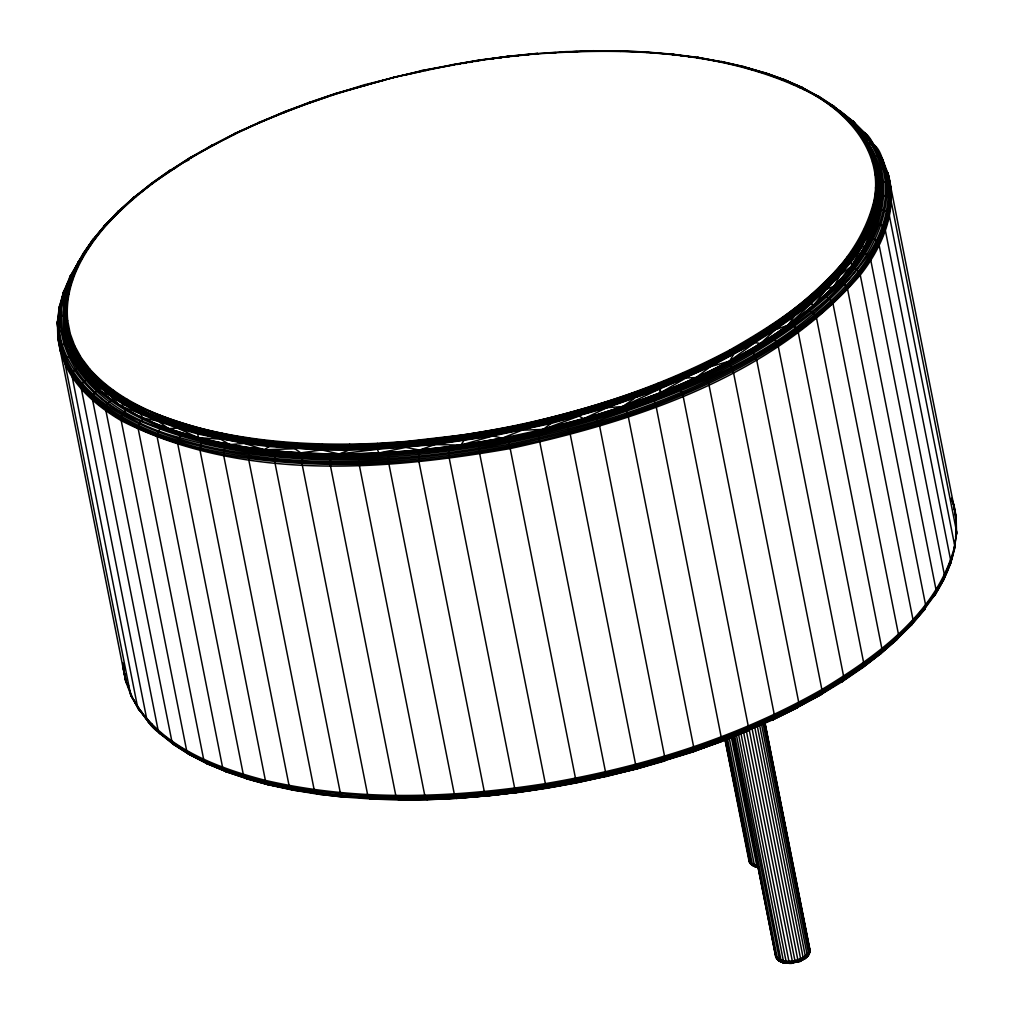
<?xml version="1.0" encoding="UTF-8"?>
<svg xmlns="http://www.w3.org/2000/svg" width="1014" height="1014" viewBox="0 0 1014 1014"><rect width="100%" height="100%" fill="white"/><g stroke="black" fill="none" stroke-linecap="round" stroke-linejoin="round"><path stroke-width="1.5" d="M546.445 787.396L546.293 788.347L479.761 454.057L478.139 442.446L507.938 437.085L576.408 782.922L635.905 769.17L664.969 760.906L665.323 760.094L599.68 426.336L595.573 415.296L537.547 430.747L606.372 776.28L538.954 789.069M534.885 54.325L537.927 54.021L536.938 53.894C625.194 47.747 717.887 50.421 799.716 87.635C843.242 106.647 885.032 150.287 873.789 201.393C855.905 272.132 789.462 316 729.75 350.007C646.919 394.066 555.659 420.772 463.144 434.905L463.816 440.722L460.812 445.108C363.836 457.998 262.474 459.963 168.641 428.643C121.401 412.292 69.383 378.97 64.11 324.657L65.124 322.11L67.71 320.716C64.021 284.338 83.769 250.547 107.18 224.348C142.974 185.359 188.642 157.031 235.73 133.683L224.462 139.412M189.098 159.844L185.296 161.657M65.289 328.587L64.807 325.57L67.456 342.124L71.297 350.819L85.81 376.321L109.702 395.257L120.007 405.549L158.045 421.114L177.475 428.06L198.414 434.106L244.349 443.372L269.116 446.553L321.628 449.924L349.095 450.089L377.195 449.253L434.702 444.563L460.812 445.108L502.184 438.2L543.238 429.404L583.582 418.833L622.799 406.576L660.456 392.773L660.38 387.931L657.794 383.343M872.458 161.847L875.374 162.164L877.287 164.116C890.267 209.442 865.626 254.844 834.104 286.227C785.47 334.721 723.552 367.182 660.456 392.773L659.683 388.932L622.799 406.576L607.044 407.666L550.805 423.548L492.969 435.931L434.702 444.563L419.568 450.077L405.777 447.402L378.868 453.043L377.081 448.556L377.436 443.333L405.727 441.508L463.144 434.905M757.344 726.341L803.088 957.368C804.089 960.651 796.053 964.441 797.764 959.459L752.02 728.42M283.502 113.226L283.971 111.857L337.789 93.212L365.002 84.58L364.787 85.835M132.948 199.441L133.721 197.362L135.838 196.817M577.308 410.467L579.197 416.032L583.582 418.833L607.044 407.666L660.532 388.616L710.193 366.764L754.999 342.567L775.292 329.74L788.334 325.088L826.537 289.142L840.112 275.136L851.532 266.213L851.316 259.698L847.058 257.074M120.615 210.481L118.385 211.127L117.561 213.257L106.077 225.108M874.955 174.687C888.125 175.371 876.996 199.999 879.987 206.349L877.338 202.382L873.789 201.393M851.532 266.213L869.366 232.675L874.588 226.071C877.554 205.512 885.095 184.802 877.287 164.116M894.969 640.671L912.144 624.231L912.968 619.427L847.704 289.801L844.928 284.744L838.489 281.588C772.998 349.095 683.892 387.437 595.573 415.296M911.383 625.106L924.654 609.553L925.541 604.686L860.278 275.06C859.327 270.725 855.22 267.354 850.797 267.151L838.489 281.588M92.363 242.054L92.806 239.621L95.595 238.328M478.139 442.446L448.315 446.819L449.316 458.518L515.125 790.514L516.151 792.758L546.381 788.284M77.799 264.477L78.281 261.967L82.362 255.959M92.806 239.621L83.072 253.766L82.59 256.238M337.789 93.212L336.94 93.706L372.214 83.376M850.797 267.151L861.101 252.638C865.525 252.651 869.847 255.87 870.785 260.256L936.061 589.882L935.123 594.812L932.107 597.119M72.539 280.27L69.991 281.385L69.053 284.44L74.998 268.444L78.23 266.352M421.925 70.917L393.077 77.47L450.672 65.251L479.66 60.016L508.749 56.302L479.546 60.219M934.3 595.763L944.097 578.969L944.452 575.077L879.189 245.451C878.238 241.04 873.738 237.973 869.328 238.151L861.101 252.638M875.336 161.441L878.238 168.603C881.977 167.754 886.375 169.465 887.896 173.141C898.594 209.226 882.56 246.871 860.278 275.06C772.3 376.397 637.413 420.683 510.194 448.568C382.151 470.952 240.711 481.282 121.224 420.671C94.137 404.649 66.759 381.036 60.434 348.892C61.119 345.457 64.11 342.846 67.456 342.124L65.771 331.591M377.195 449.253L339.145 453.98L321.628 449.924L300.778 452.878L294.922 448.746L264.185 449.76L244.349 443.372L229.734 444.639L220.735 439.214L197.781 437.579L177.475 428.06L168.641 428.643L158.045 421.114L142.632 417.933L140.211 413.306L124.076 404.675L109.702 395.257L100.994 391.632C93.757 379.933 83.173 370.49 74.592 359.755C75.137 352.454 59.573 338.068 70.207 333.555L67.71 320.716M804.317 958.04L805.496 957.989L808.995 954.339L809.806 949.028L764.974 722.652M805.37 956.963C809.451 956.836 810.947 950.879 809.185 947.773L789.526 848.541M68.813 287.203C59.775 289.801 64.212 302.413 59.661 308.383M935.123 594.812C944.364 579.767 952.26 563.391 954.744 545.849L889.468 216.223C888.543 211.774 883.752 208.998 879.391 209.53L875.437 223.752L869.328 238.151M58.356 328.764C55.631 323.415 57.975 315.785 64.516 315.189M128.677 685.743L125.711 681.243L57.823 338.068C56.923 333.657 60.65 329.499 64.896 328.853M64.389 322.16C65.035 318.066 60.612 308.902 67.266 307.521M65.352 298.331L65.872 295.758L68.876 294.009M955.53 536.799L956.177 535.569C956.316 522.983 956.785 510.105 951.411 498.254M954.871 547.192L950.321 564.304L948.825 566.496M956.177 535.569L956.57 531.577L891.306 201.951C890.393 197.489 885.501 194.853 881.191 195.55L879.391 209.53M635.119 768.422L635.905 769.17L635.575 764.303L570.312 434.676L566.813 423.472M63.654 311.311L65.352 297.001M65.542 296.354L63.717 311.982L64.516 308.94M66.303 295.226C51.6 372.632 136.611 415.474 198.858 430.481C304.555 456.059 415.588 448.264 521.247 426.59C623.927 403.559 726.721 366.853 809.299 299.84C854.979 263.006 902.802 195.854 864.182 137.714L861.342 137.574M57.304 322.769L59.256 307.153L63.679 291.386M57.43 324.112L59.649 305.873L62.222 302.717L64.845 301.488C48.926 382.05 138.88 425.322 203.282 440C313.313 465.134 428.504 455.768 537.813 431.495C641.063 406.386 745.163 367.867 825.535 296.151C868.909 259.495 905.616 189.935 864.511 138.538M60.282 304.682C43.894 396.36 152.632 437.059 224.005 449.988C348.651 471.637 477.442 455.894 598.095 420.62C698.278 388.032 804.761 344.05 867.908 255.338C886.718 226.819 895.742 189.022 880.52 156.929C874.144 149.92 870.963 131.034 859.111 131.503M954.073 548.168L953.718 551.008L956.696 532.92M954.618 543.897L954.985 541.058M954.351 549.816L956.57 531.577M434.334 438.694L434.702 444.563M310.918 102.262L309.828 102.845L328.384 96.584M197.781 437.579L198.592 431.191L200.531 428.352C258.228 442.839 318.193 445.894 377.436 443.333M874.588 226.071L878.821 204.739M839.909 682.333L843.103 680.736L843.597 676.211L778.321 346.585L775.887 341.249L770.539 337.193M168.818 172.063L169.82 170.415L171.315 170.314M448.315 446.819L418.617 450.165L418.997 461.928L484.54 792.821L486.15 796.142L516.506 792.352L510.232 793.062M799.349 960.879L800.426 960.917L800.553 958.496L754.796 727.469M663.878 760.259L692.524 751.666L720.485 741.956L747.597 731.17L748.7 728.356L683.17 396.284L681.193 390.707L677.352 385.865M405.727 441.508L405.777 447.402M65.289 297.66L69.244 282.488M69.56 281.905C42.398 354.418 116.483 408.477 177.716 425.158C279.585 455.882 388.679 450.736 492.424 433.016C605.409 411.278 719.218 373.482 809.831 300.372C855.575 263.501 903.449 196.26 864.79 138.043L864.182 137.714M65.72 296.95L69.991 281.385M479.521 60.498L508.622 56.214M59.534 307.039L64.313 290.219M65.175 289.193C35.731 365.167 114.95 420.962 178.92 437.427C286.062 468.24 400.327 461.585 508.762 441.331C623.597 417.172 740.169 377.233 829.338 298.23C875.741 258.988 912.803 183.889 863.244 131.959M67.228 292.919L68.42 288.635M954.744 545.849C937.836 612.38 877.554 655.69 821.936 689.469C736.684 738.116 641.507 767.421 545.038 783.67C452.65 798.145 357.004 801.706 265.376 780.374C213.688 766.964 156.143 744.846 130.54 694.324L65.264 364.698C64.414 360.236 67.925 355.927 72.184 354.938C97.268 404.421 153.621 426.083 204.245 439.214C274.325 455.768 347.194 456.655 418.617 450.165M949.687 565.47L953.312 552.453M118.385 211.127L104.036 226.629L117.599 212.636M284.237 111.806L258.19 123.315L284.871 112.06M807.74 956.164L808.564 953.274L763.124 723.793M809.806 950.397L808.424 953.997M88.421 248.392L88.763 247.201L78.281 261.967M749.473 858.668C748.243 861.178 750.106 864.79 753.009 864.841M749.79 859.302L749.485 862.052L751.754 863.662M808.576 954.833L809.299 951.702L808.995 954.339M764.771 722.462L809.907 950.397C804.279 961.069 784.114 965.455 775.659 956.329L732.07 736.151M856.057 125.647L853.23 121.376L849.453 120.311C912.182 171.201 879.189 252.74 826.854 296.646C738.243 375.155 622.393 414.84 508.28 438.847C393.774 459.874 271.689 467.175 160.161 427.997C94.961 407.108 34.489 343.746 73.616 273.172L70.524 275.593L69.522 277.963L79.7 259.926L81.893 258.57M809.717 952.387L809.907 950.397M59.649 305.873L59.256 309.84M870.126 215.133L873.637 216.236L875.12 218.618L865.069 246.098L861.583 246.833L851.823 261.004L840.112 275.136L834.104 286.227L826.537 289.142L812.962 305.911L809.831 300.372L806.827 298.585M389.211 452.472L388.4 458.391L388.97 464.285L454.526 795.179L456.427 798.474L486.695 795.711L480.484 796.205M770.919 719.547L773.124 719.775L797.422 707.734L798.5 706.619L798.956 703.526L733.515 372.594L730.435 365.915L726.645 362.67M85.81 376.321L87.039 371.53L89.878 369.159C118.575 401.062 159.997 417.451 200.531 428.352M821.555 693.931L795.851 707.911L820.339 695.11L821.555 693.931L822.113 690.775L756.672 359.856L753.427 353.265L749.333 350.185M69.053 283.109L75.302 267.873M68.99 283.781L75.72 267.379M76.253 266.974C39.876 334.709 96.66 395.942 159.046 416.906C265.351 455.793 382.291 450.064 492.196 431.647C604.864 409.973 718.356 372.277 808.716 299.371C858.871 260.788 907.226 182.976 854.916 126.104L852.787 126.243M168.932 171.518L190.011 157.664L191.405 157.626M65.923 296.963L67.659 292.869M63.299 292.64L70.524 275.593M63.743 292.628L71.36 274.604M942.64 581.085L950.688 560.374L885.425 230.761C884.487 226.312 879.835 223.397 875.437 223.752M943.476 580.097L950.701 563.049M789.792 963.199C796.611 962.058 788.296 964.948 788.867 961.006L743.744 733.071M802.936 959.079L804.774 958.724L805.319 956.101L759.575 725.061M360.249 453.727L358.969 459.672L359.4 465.578L424.967 796.459L427.16 799.742L456.82 798.386L457.517 797.435M859.606 668.86L863.041 667.085L863.624 662.497L798.36 332.871L795.825 327.611L790.159 323.77M841.772 681.991L862.407 667.858L880.57 653.878L882.091 649.733L816.663 318.789L814.039 313.592L808.082 309.98M349.64 444.17L349.095 450.089L339.145 453.98M804.406 958.991L806.802 957.064L807.157 954.719L761.717 725.238M877.592 655.019L880.57 653.878L896.934 639.606L898.48 636.602L898.404 634.029L833.14 304.403L829.338 298.23L824.23 295.885M74.998 268.444L83.072 253.766L85.936 252.359M74.808 269.065L83.478 253.285M74.744 269.724L83.985 252.892M69.903 276.721L79.7 259.926M75.429 268.469C35.921 330.754 79.041 396.829 140.502 421.216C246.541 466.706 366.498 461.978 478.393 445.45C596.802 424.752 716.125 386.588 811.821 311.577C864.587 272.196 917.429 191.012 861.938 131.566M76.937 265.807L80.714 259.14M73.984 271.207L75.518 268.52M933.286 596.549L944.592 576.421M944.478 577.727L936.087 592.506L921.739 611.721M331.895 453.93L330.336 458.417L330.437 465.781L396.018 796.662L398.502 799.945L427.16 799.742M660.456 392.773L685.908 378.007L696.2 377.563L710.193 366.764L729.649 361.098L733.261 354.925L731.702 351.604L729.75 350.007M565.216 52.069L593.773 50.7L594.521 51.334M322.452 444.005L321.628 449.924M807.245 956.519L808.057 955.251M809.502 953.147C802.454 961.982 784.43 966.557 776.293 957.584L732.691 737.406M773.124 719.775L774.341 717.887L774.24 714.388L708.963 384.762L706.859 379.249L702.613 374.584M788.334 325.088L794.051 316.52L811.162 302.958M801.263 960.03L802.974 959.561M82.768 254.311L93.212 239.152M82.578 254.92L93.706 238.784L105.342 224.74L107.18 224.348M304.276 453.068L302.362 457.542L302.248 464.894L367.841 795.787L370.604 799.083L399.655 799.501M84.111 253.5L86.722 249.824M77.913 263.184L81.412 258.253M936.201 591.213C897.339 648.821 835.713 685.908 774.43 715.681C701.815 749.485 624.206 771.806 545.291 784.95C469.076 797.105 391.062 801.022 314.378 790.819C259.216 782.491 201.849 768.143 158.336 731.335L92.68 400.416C91.868 395.98 94.872 391.429 99.03 389.921M922.879 611.201L935.719 593.722M212.915 145.395L211.634 145.37L205.487 149.451M296.025 442.839L294.922 448.746M593.025 51.232L593.773 50.7M92.515 240.153L105.342 224.74M92.287 241.395L102.034 229.62M277.57 451.154L275.288 455.603L274.984 462.942L340.248 792.568L342.187 796.535L345.14 796.712M912.194 622.913L925.579 607.297M910.433 625.79L925.237 608.489M270.497 440.672L269.128 443.612L269.116 446.553L264.185 449.76M89.346 246.136L91.121 244.488M923.868 610.466L924.654 609.553M450.672 65.251L484.439 59.737M620.213 51.397L621.696 51.169L593.266 50.928M251.903 448.201L249.279 452.599L248.772 459.925L314.378 790.819L316.102 793.518L317.686 794.152L344.38 797.055M664.309 760.728L693.373 751.792L693.868 748.028L628.376 417.122L626.082 410.112L623.686 406.272M104.201 226.046L118.853 210.798M119.386 210.582C89.739 239.317 62.158 277.811 66.29 321.21C70.27 356.003 96.774 383.064 125.774 400.01C228.543 454.576 350.996 450.191 463.157 435.817C591.961 414.663 724.478 374.103 823.368 285.289C850.087 259.229 874.537 226.452 876.92 187.894C878.745 154.242 857.831 123.949 831.252 105.203L829.896 105.481M119.969 210.468C90.385 239.165 62.855 277.583 66.975 320.918C71.855 362.163 107.04 391.265 142.353 408.122C261.206 459.608 396.702 449.075 520.828 424.866C639.999 396.715 766.407 353.671 847.767 257.15C871.127 227.44 885.666 185.524 868.656 149.337C852.014 114.633 817.107 93.592 782.656 79.65L782.073 79.903M804.926 958.078L806.041 956.924M808.411 955.175C801.111 962.147 789.374 964.377 779.842 961.297L734.795 736.329M805.496 957.989L808.133 955.708M245.984 437.528L244.628 439.721L244.349 443.372M913.031 622.013C815.522 719.027 677.77 761.97 545.545 786.065C422.825 802.987 281.74 811.175 172.215 743.009L105.963 410.949C105.177 406.525 107.953 401.912 112.047 400.226M899.393 636.247L904.919 630.708M912.701 623.192C891.585 645.753 866.881 664.55 841.138 681.497M912.144 624.231L896.021 640.24M738.547 734.415L783.378 960.79L784.785 963.008L788.461 962.768M789.893 312.008L792.251 313.339L794.051 316.52L775.292 329.74L760.475 343.543L754.999 342.567L729.649 361.098M227.415 444.208L224.005 449.988L223.777 455.844L289.041 785.47L290.486 788.765L292.045 789.919L319.385 793.734M646.64 52.563L648.009 52.132L620.492 51.093M118.03 211.546L134.152 197.058M118.853 211.077L134.659 196.855L151.644 183.395L152.759 183.407M118.701 211.647L135.23 196.779M222.624 433.409L220.875 436.286L220.735 439.214M693.373 751.792L748.066 730.79M890.317 643.903L893.79 640.873M879.721 654.474L897.656 638.757M204.245 439.214L200.962 443.486L200.1 450.748L265.376 780.374L267.671 784.392L271.537 784.722M133.366 197.768L151.644 183.395M133.126 198.262L152.189 183.344M141.529 192.052L143.975 190.112M146.409 188.186L150.44 184.244L170.276 170.263M672.168 54.731L673.714 54.312L674.678 55.326M460.812 445.108L492.969 435.931L502.184 438.2L522.02 430.202L543.238 429.404L550.805 423.548L549.22 417.907M867.997 662.396L870.392 660.545M865.474 665.045L840.898 682.283M867.883 663.194L878.707 654.867M861.596 668.416L881.255 653.067M803.963 959.143L806.802 957.064M182.495 433.232L178.363 438.834L177.906 444.639L243.525 775.545L246.516 778.803L268.558 784.861L292.932 790.121M179.82 422.369L178.008 424.46L177.475 428.06M622.799 406.576L634.206 398.515L631.735 393.14M169.82 170.415L151.175 183.572M151.454 183.851L190.898 157.512M696.669 57.874L697.974 57.38L722.703 62.196L697.1 57.583M863.041 667.085L819.54 695.363L817.639 695.148M162.303 426.311L157.842 431.799L157.284 437.566L222.548 767.192L223.46 769.601L226.046 771.781L248.62 779.006L224.183 770.551L205.31 762.566L188.224 753.694L186.855 751.577L121.224 420.671C120.438 416.298 122.973 411.633 126.978 409.757M160.592 415.499L158.336 418.237L158.045 421.114M169.148 171.049L190.429 157.525M173.888 168.856L176.423 167.259M295.72 789.158L293.87 790.058L271.98 785.343M843.509 679.811C753.567 736.684 650.151 769.22 545.773 786.978C446.261 802.34 342.339 805.953 244.754 777.599M819.958 694.565L823.938 692.118M826.6 690.483L837.247 683.968M842.52 681.471L819.54 695.363M720.029 61.993L721.917 61.626M143.76 418.465L139.666 422.47L138.36 429.568L203.624 759.194L206.222 763.314L227.136 772.034L206.222 763.314M142.949 407.767L140.54 410.442L140.211 413.306M801.694 960.182L805.065 958.357M802.099 960.195L804.774 958.724M189.669 157.905L212.015 145.256M189.39 158.26L235.311 133.531M189.2 158.716L197.337 154.09M200.05 152.544L202.762 150.997M796.687 707.937L821.023 694.628M126.978 399.224L124.798 401.164L124.076 404.675L120.007 405.549M742.121 67.051L744.998 67.304L720.51 61.715M370.604 799.083L371.948 798.626M752.299 864.752L755.937 867.033L758.003 866.704M211.318 145.598L234.918 133.506M771.73 719.864L794.444 708.609M798.5 706.619L774.075 718.723L745.645 730.815M772.478 719.94L798.031 707.29M112.769 389.921L110.488 391.784L109.702 395.257M762.845 73.033L765.012 72.742L784.367 79.65L802.657 87.698L803.963 89.764M234.589 133.595L259.761 122.555L233.942 134.558M234.297 133.797L259.381 122.39M234.082 134.127L256.884 123.569M100.373 379.882L98.016 381.682L97.192 385.117M792.695 963.008L746.405 731.246L773.669 719.37M799.97 961.145L802.746 959.89M258.494 122.593L284.528 111.87M258.304 122.909L310.639 102.059M88.015 378.894C83.807 380.237 80.6 384.699 81.424 389.161L146.7 718.787C150.287 726.823 158.285 732.653 165.586 737.165M748.408 730.181C597.614 790.907 428.187 818.792 267.671 784.392M719.927 741.804L744.91 731.766M733.515 736.963L777.408 958.686L780.805 961.918L784.697 962.235M736.189 733.933L781.008 960.321L782.643 962.565L788.157 963.072M799.716 87.635L802.137 87.432L819.92 97.75L817.233 96.317M283.768 112.034L310.385 101.97M283.527 112.731L308.357 103.39M543.238 429.404L579.197 416.032M79.054 367.22C74.808 368.386 71.436 372.772 72.273 377.233L137.549 706.859L148.538 722.272L152.062 724.123M89.878 369.159L81.323 357.841L78.42 360.097L77.939 362.835M694.869 750.195L702.056 747.61M815.687 96.178L818.754 96.305L833.584 106.09L834.471 107.801M797.27 961.602L800.578 960.626M797.803 961.931L800.426 960.917M310.005 102.173L337.358 92.882M309.891 102.452L337.561 92.984M331.236 95.62L335.52 94.175M81.323 357.841L74.757 345.939L72.222 347.51L71.297 350.819M337.054 93.047L393.445 77.495L336.978 93.313M645.715 765.418L650.253 764.125M653.282 763.263L657.82 761.97M635.436 768.916L662.788 761.159M635.702 769.17L693.677 751.475L721.347 741.513L721.791 740.144L656.261 407.083L654.41 401.455L650.988 396.449M782.643 962.565L784.177 962.514L782.593 961.956M842.292 115.52L845.575 115.811L849.757 121.477M364.799 84.72L421.849 70.65L453.93 64.972M375.193 82.59L384.154 80.207M795.065 962.159L797.967 961.526M797.904 961.792L792.504 962.945M607.538 775.862L633.965 769.284M606.22 776.496L636.032 768.904M403.699 75.391L412.774 73.3M415.803 72.602L421.849 71.208L421.799 70.511M782.656 79.65L784.367 79.65L803.494 88.548M606.372 776.28C528.991 793.899 449.329 802.644 369.945 798.905M421.773 70.612L450.774 65.124M424.904 70.6L427.959 70.004M546.293 788.347L576.396 782.884L576.244 782.035M749.093 729.167L794.837 960.207C796.712 963.934 786.142 964.783 786.015 961.019L740.892 733.097M450.647 64.972L479.749 60.118M456.984 64.478L460.052 63.971M463.119 63.464L466.187 62.957M469.241 62.462L472.309 61.955M475.376 61.448L478.443 60.941M867.908 149.464L870.113 149.451L872.37 150.997L878.238 168.603L880.798 181.874L881.191 195.55M518.002 792.137L522.489 791.478M525.48 791.034L535.962 789.5M487.493 59.344L508.901 56.518M490.687 59.281L493.742 58.875M498.33 58.28L501.398 57.874M505.986 57.266L509.041 56.873M726.151 739.105L750.715 863.155L752.096 865.259L754.631 865.69M776.483 958.23L778.803 960.803L781.325 961.221L780.438 960.347M491.397 795.191L497.671 794.482M500.815 794.127L507.089 793.417M880.798 181.874C885.057 181.024 890.026 183.547 890.913 187.996M508.508 56.252L537.395 53.374M508.407 56.416L537.572 53.463M508.318 56.708L537.75 53.679M515.125 56.264L518.167 55.973M525.759 55.225L528.801 54.921M755.481 866.793L758.928 867.528L755.481 866.793L754.315 864.777L729.142 737.634M463.398 797.549L454.12 798.17M468.062 797.181L477.379 796.446M875.399 187.882L878.339 188.376L880.456 191.088M537.078 53.59L566.04 51.625L577.384 51.853M545.253 53.197L555.748 52.513M560.26 52.221L577.156 51.511M549.943 53.248L555.951 52.855M431.178 799.159L446.477 798.5M868.111 143.228C878.301 143.063 881.635 156.46 884.081 164.458M565.406 51.765L594.039 50.789M588.057 51.182L594.293 51.004M786.902 962.996L790.413 963.059M790.223 963.237L787.206 963.211M593.52 50.751L621.405 50.954M751.615 864.866L757.483 866.97M158.336 731.335L159.756 733.502L173.99 744.783L189.162 754.467L207.262 763.834L215.348 766.559M864.422 229.05L867.895 230.267L869.366 232.675M188.224 753.694L192.698 755.367M620.796 50.915L647.667 52.044M831.252 105.203L833.584 106.09M856.729 243.043L859.542 243.918L861.583 246.833M342.884 796.966L371.276 798.981M647.312 52.094L673.714 54.312M646.97 52.272L674.069 54.528M784.405 962.78L787.84 963.249M325.443 794.444L329.981 794.963M334.531 795.483L337.561 795.838M316.862 793.962L343.619 797.143M672.941 54.262L698.393 57.481L699.432 58.508M672.548 54.439L698.785 57.697M674.399 54.87L677.491 55.263M680.584 55.669L685.223 56.264M688.303 56.657L692.942 57.253M835.485 271.055L838.717 272.614L840.112 275.136M292.045 789.919L317.686 794.152M697.543 57.418L722.336 61.854M822.05 284.921L824.623 286.075L826.537 289.142M758.497 867.566L756.672 865.259L750.715 863.155L748.966 860.797L725.023 739.852M756.837 865.893L752.489 864.714L749.587 862.052L725.34 739.548M757.078 866.438L751.209 864.372M759.359 867.35L753.149 865.753L752.312 864.067L727.431 738.471M782.187 962.337L785.622 963.059M246.516 778.803L247.543 779.031M721.461 61.524L744.162 66.721M720.979 61.55L744.606 66.949M837.653 110.006L840.01 110.906L854.244 122.187M172.215 743.009L190.188 754.505M250.078 779.411L270.523 785.026M269.521 785.077L245.578 778.321L225.057 771.274M743.668 66.607L765.9 73.338L746.494 67.735M743.161 66.632L765.481 72.983M742.641 66.772L763.39 72.767L785.673 80.752M745.328 67.773L754.302 70.359M757.293 71.221L761.768 72.514M854.916 126.104L857.603 128.778L844.358 115.33M756.951 867.122L753.947 865.766M753.592 866.133L756.431 867.147M781.971 962.071L783.657 962.666M783.138 962.679L779.842 961.297M771.35 325.088L774.062 327.091L775.292 329.74M764.493 72.615L784.874 79.903M763.948 72.628L785.305 80.271M732.273 736.341L775.659 956.329L778.46 959.193M219.658 768.384L222.535 769.601M751.26 337.776L753.808 339.88L754.999 342.567M783.822 79.523L802.657 87.698M783.239 79.523L800.946 87.28L819.629 97.179M790.071 83.11L794.177 84.922M796.928 86.114L801.035 87.926M191.443 755.316L208.402 764.112M801.554 87.293L817.614 95.886L833.977 106.584M803.785 89.118L810.503 92.718M777.738 959.764L776.509 956.81L777.218 959.333L779.981 961.259M141.668 711.891L138.563 709.344L130.54 694.324M753.288 865.715L754.682 866.526M777.599 959.333C787.777 964.162 802.48 961.449 809.565 952.488L764.366 723.895M778.308 960.397L781.376 962.058M706.923 361.719L710.193 366.764M836.715 109.449L841.785 112.681L824.838 101.223L825.776 101.996M173.014 743.997L190.252 755.012M816.98 95.848L834.281 107.167M682.904 372.848L685.908 378.007M838.895 110.336L855.056 123.188M846.018 116.635L855.664 124.354M173.952 743.782L176.347 745.683M158.945 732.501L175.105 745.353M840.01 110.906L840.986 111.692M833.09 105.697L846.082 116.23M832.532 105.405L846.5 116.724M831.911 105.241L846.804 117.307M844.713 116.103L846.994 117.954M864.435 132.581L876.451 148.83L874.626 146.447M864.79 138.043L872.686 151.593M883.067 160.06L879.29 156.245L873.51 155.801L878.238 168.603M864.131 138.297L866.248 140.224L869.898 148.285M752.667 865.55L751.07 863.408M752.096 865.259L749.79 862.699M808.133 947.368L809.248 948.458L809.185 947.773M779.703 960.385L780.653 961.297M779.36 961.082L777.776 958.94M853.23 121.376L866.298 134.431M852.077 120.78L867.3 136.903M850.809 120.425L866.286 135.876M161.923 734.909L147.081 720.079L137.929 708.152M147.702 721.258L160.77 734.313M845.575 115.811L857.096 127.549M845.004 115.52L857.413 128.132M130.933 695.629L139.412 710.383M749.815 861.279L725.225 740.043M865.462 133.417L876.071 147.537M868.212 138.094L870.05 140.477M148.031 720.181L150.756 723.73M149.565 723.109L140.464 711.232L136.966 704.996M856.678 127.029L866.248 140.224L855.575 126.306M856.158 126.611L866.057 139.577M604.864 402.19L607.044 407.666M874.588 145.306L883.46 161.365M135.572 702.499L132.428 697.873L127.612 684.83M865.31 138.474L872.889 152.252M749.485 862.052L748.864 859.441M122.96 663.042L124.126 670.216L124.038 667.123M750.449 863.053L751.044 864.22M749.916 862.597L750.525 863.801M776.8 958.826L775.862 956.988L775.976 953.54L776.179 957.596M882.434 158.868L888.289 174.446L956.177 517.622L956.57 534.277M881.572 157.816C911.472 227.149 847.996 291.398 796.7 328.853C711.498 388.983 610.796 423.446 509.332 444.221C400.391 464.564 285.593 471.257 177.97 440.304C122.783 424.182 55.529 385.992 57.823 320.12M951.55 499.61L953.692 505.428L956.303 518.978M67.456 342.124L72.184 354.938M60.308 350.261C83.3 417.54 160.681 441.458 223.587 454.462C328.511 473.094 436.704 463.905 540.145 440.71C638.452 417.096 736.329 380.82 816.295 317.445C858.072 283.134 902.422 231.268 887.896 173.141M131.566 696.821L125.711 681.243L123.1 667.694M872.37 150.997L877.478 164.775L879.214 175.207M871.939 150.478C899.583 216.058 842.431 278.406 793.214 314.505C704.844 378.463 598.868 413.585 492.563 433.751C388.692 451.496 279.484 456.642 177.513 425.893C124.95 409.808 62.019 372.582 63.92 309.98M70.207 333.555L74.757 345.939M66.632 337.611C88.18 401.531 160.922 425.462 220.646 438.517C320.209 457.529 423.168 449.95 521.88 429.505C618.109 408.16 713.564 374.229 793.861 315.848C837.12 282.741 884.183 236.148 879.81 177.082M520.727 424.486L522.02 430.202M764.974 724.503L768.65 743.11M769.271 746.203L788.917 845.435M748.345 813.989L748.953 817.094M731.195 736.557L756.672 865.259M876.958 163.52C892.814 235.299 827.944 292.133 774.848 328.384C689.913 383.761 591.796 415.905 492.69 434.499C395.701 451.306 294.643 456.211 198.326 432.674C142.543 418.022 73.895 388.096 64.174 323.973M492.969 435.931L491.993 430.151M953.566 506.797L954.136 509.814M954.719 512.818L956.177 520.334M887.25 171.936C902.853 238.607 846.297 294.25 797.435 330.171C712.107 390.403 611.252 424.904 509.624 445.716C407.856 464.982 301.576 471.345 199.923 447.896C141.288 433.219 68.077 402.9 57.823 335.355M124.709 673.233L126.75 683.753M123.493 668.999L126.104 682.549M57.697 336.711L60.447 351.617M879.721 178.185L881.204 187.121M64.934 326.546L66.696 338.296M953.553 504.072L953.692 505.428M64.11 324.657L64.174 325.329L63.717 310.639M57.43 321.413L57.823 338.068"/></g></svg>
